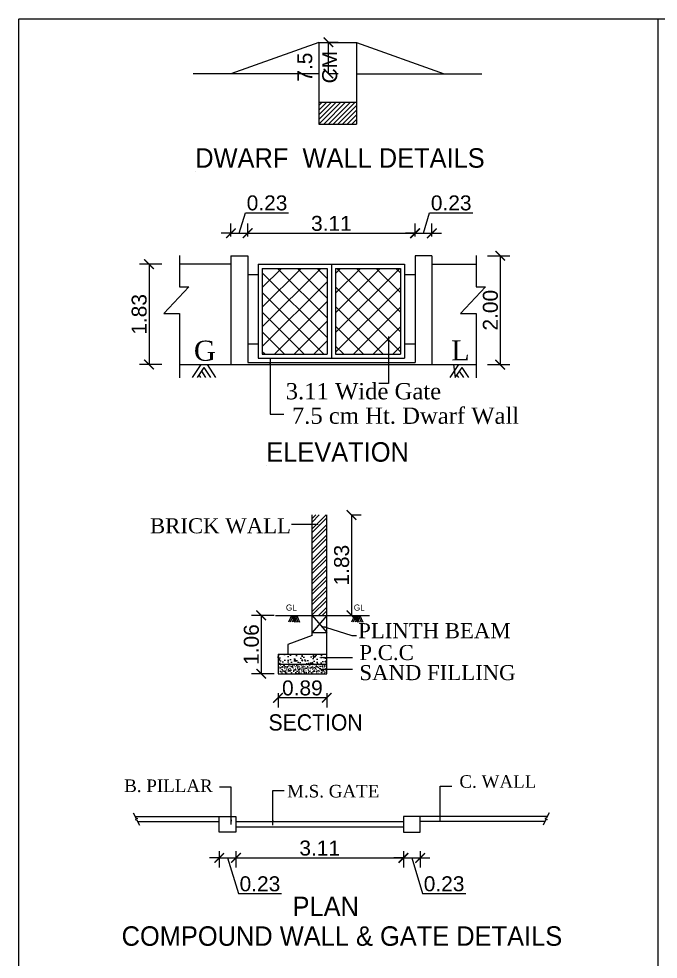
# Model space of a CAD drawing. Header units: metres. Extents: x 8742 to 14639, y -4028 to 1902.
# Drawn here: x 8803.59 to 8811.73, y 1863.96 to 1875.94 of the extents above; entities that cross this region are included whole.
import ezdxf
from ezdxf.enums import TextEntityAlignment as Align

# ---------------------------------------------------------------- set-up
doc = ezdxf.new("R2010")
doc.units = ezdxf.units.M
for name, color, linetype, lineweight in [('DIM', 8, 'Continuous', 25), ('Hatch', 8, 'Continuous', 13), ('others', 4, 'Continuous', 15), ('TEXT', 3, 'Continuous', 25)]:
    doc.layers.add(name, color=color, linetype=linetype, lineweight=lineweight)
doc.styles.add('ss', font='times.ttf')
doc.styles.get("Standard").update_dxf_attribs({"font": 'arial.ttf'})
doc.styles.add('STYLE4', font='BKANT.TTF')
doc.dimstyles.new('mohan', dxfattribs={"dimscale": 0.03, "dimtxt": 10, "dimasz": 4.5, "dimexe": 4.5, "dimexo": 9, "dimgap": 3, "dimtad": 1, "dimzin": 0, "dimdsep": 46, "dimtxsty": 'Standard', "dimblk": 'ARCHTICK', "dimcen": 0.09, "dimclrd": 8, "dimclre": 9, "dimclrt": 3, "dimadec": 0, "dimazin": 0, "dimtfac": 1, "dimtix": 1, "dimtmove": 2, "dimatfit": 0, "dimfxl": 0, "dimtolj": 1, "dimtzin": 0, "dimlwd": -1, "dimarcsym": 0})
pattern_1 = [(45, (811.5068, 695.94344), (-0.3690475, 0.3690475), []), (135, (811.5068, 695.94344), (-0.3690475, -0.3690475), [])]

# ---------------------------------------------------------------- blocks, each defined once
blk = doc.blocks.new('_ArchTick')
at = {"color": 0, "linetype": 'ByBlock', "const_width": 0.15}
blk.add_lwpolyline([(-0.5, -0.5), (0.5, 0.5)], dxfattribs=at)
blk = doc.blocks.new('*D317')
at = {"layer": 'Defpoints', "color": 0, "ltscale": 7}
for p in [(1609.146, 567.261), (1609.578, 567.261), (1609.146, 566.087)]:
    blk.add_point(p, dxfattribs=at)
at = {"layer": 'DIM', "color": 9, "linetype": 'Continuous', "lineweight": -2, "ltscale": 7}
for p, q in [((1609.578, 567.261), (1609.938, 567.261)), ((1609.578, 566.087), (1609.938, 566.087))]:
    blk.add_line(p, q, dxfattribs=at)
at = {"layer": 'DIM', "color": 8, "linetype": 'Continuous', "ltscale": 7}
blk.add_line((1609.578, 566.087), (1609.578, 567.261), dxfattribs=at)
at = {"layer": 'DIM', "color": 8, "ltscale": 7, "xscale": 0.36, "yscale": 0.36, "zscale": 0.36}
for p, rotation in [((1609.578, 567.261), 90), ((1609.578, 566.087), 270)]:
    blk.add_blockref('_ArchTick', p, dxfattribs=dict(at, rotation=rotation))
at = {"layer": 'DIM', "color": 3, "ltscale": 7, "insert": (1609.161, 566.327), "char_height": 0.56, "attachment_point": 5, "rotation": 90}
blk.add_mtext('\\A1;7.5\\PCM ', dxfattribs=at)
blk = doc.blocks.new('*D318')
at = {"layer": 'Defpoints', "color": 0, "ltscale": 7}
for p in [(1606.556, 560.11), (1605.93, 559.264), (1606.556, 559.264)]:
    blk.add_point(p, dxfattribs=at)
at = {"layer": 'DIM', "color": 8, "linetype": 'Continuous', "ltscale": 7}
for p, q in [((1606.243, 560.11), (1606.473, 560.876)), ((1606.473, 560.876), (1608.088, 560.876)), ((1605.93, 560.11), (1605.57, 560.11)), ((1605.93, 560.11), (1606.556, 560.11)), ((1605.93, 560.11), (1606.556, 560.11)), ((1606.556, 560.11), (1606.916, 560.11))]:
    blk.add_line(p, q, dxfattribs=at)
at = {"layer": 'DIM', "color": 9, "linetype": 'Continuous', "lineweight": -2, "ltscale": 7}
for p, q in [((1605.93, 559.984), (1605.93, 560.47)), ((1606.556, 559.984), (1606.556, 560.47))]:
    blk.add_line(p, q, dxfattribs=at)
at = {"layer": 'DIM', "color": 8, "ltscale": 7, "xscale": 0.36, "yscale": 0.36, "zscale": 0.36}
blk.add_blockref('_ArchTick', (1605.93, 560.11), dxfattribs=at)
at = {"layer": 'DIM', "color": 8, "ltscale": 7, "xscale": 0.36, "yscale": 0.36, "zscale": 0.36, "rotation": 180}
blk.add_blockref('_ArchTick', (1606.556, 560.11), dxfattribs=at)
at = {"layer": 'DIM', "color": 3, "ltscale": 7, "insert": (1607.28, 561.242), "char_height": 0.56, "attachment_point": 5}
blk.add_mtext('\\A1;0.23', dxfattribs=at)
blk = doc.blocks.new('*D319')
at = {"layer": 'Defpoints', "color": 0, "ltscale": 7}
for p in [(1612.819, 560.11), (1606.556, 559.264), (1612.819, 559.264)]:
    blk.add_point(p, dxfattribs=at)
at = {"layer": 'DIM', "color": 9, "linetype": 'Continuous', "lineweight": -2, "ltscale": 7}
for p, q in [((1606.556, 559.984), (1606.556, 560.47)), ((1612.819, 559.984), (1612.819, 560.47))]:
    blk.add_line(p, q, dxfattribs=at)
at = {"layer": 'DIM', "color": 8, "linetype": 'Continuous', "ltscale": 7}
blk.add_line((1606.556, 560.11), (1612.819, 560.11), dxfattribs=at)
at = {"layer": 'DIM', "color": 8, "ltscale": 7, "xscale": 0.36, "yscale": 0.36, "zscale": 0.36, "rotation": 180}
blk.add_blockref('_ArchTick', (1606.556, 560.11), dxfattribs=at)
at = {"layer": 'DIM', "color": 8, "ltscale": 7, "xscale": 0.36, "yscale": 0.36, "zscale": 0.36}
blk.add_blockref('_ArchTick', (1612.819, 560.11), dxfattribs=at)
at = {"layer": 'DIM', "color": 3, "ltscale": 7, "insert": (1609.688, 560.476), "char_height": 0.56, "attachment_point": 5}
blk.add_mtext('\\A1;3.11', dxfattribs=at)
blk = doc.blocks.new('*D320')
at = {"layer": 'Defpoints', "color": 0, "ltscale": 7}
for p in [(1613.445, 560.11), (1612.819, 559.264), (1613.445, 559.264)]:
    blk.add_point(p, dxfattribs=at)
at = {"layer": 'DIM', "color": 8, "linetype": 'Continuous', "ltscale": 7}
for p, q in [((1613.132, 560.11), (1613.362, 560.876)), ((1613.362, 560.876), (1614.977, 560.876)), ((1612.819, 560.11), (1612.459, 560.11)), ((1612.819, 560.11), (1613.445, 560.11)), ((1612.819, 560.11), (1613.445, 560.11)), ((1613.445, 560.11), (1613.805, 560.11))]:
    blk.add_line(p, q, dxfattribs=at)
at = {"layer": 'DIM', "color": 9, "linetype": 'Continuous', "lineweight": -2, "ltscale": 7}
for p, q in [((1612.819, 559.984), (1612.819, 560.47)), ((1613.445, 559.984), (1613.445, 560.47))]:
    blk.add_line(p, q, dxfattribs=at)
at = {"layer": 'DIM', "color": 8, "ltscale": 7, "xscale": 0.36, "yscale": 0.36, "zscale": 0.36}
blk.add_blockref('_ArchTick', (1612.819, 560.11), dxfattribs=at)
at = {"layer": 'DIM', "color": 8, "ltscale": 7, "xscale": 0.36, "yscale": 0.36, "zscale": 0.36, "rotation": 180}
blk.add_blockref('_ArchTick', (1613.445, 560.11), dxfattribs=at)
at = {"layer": 'DIM', "color": 3, "ltscale": 7, "insert": (1614.169, 561.242), "char_height": 0.56, "attachment_point": 5}
blk.add_mtext('\\A1;0.23', dxfattribs=at)
blk = doc.blocks.new('*D321')
at = {"layer": 'Defpoints', "color": 0, "ltscale": 7}
for p in [(1613.445, 559.264), (1613.445, 555.193), (1616.003, 555.193)]:
    blk.add_point(p, dxfattribs=at)
at = {"layer": 'DIM', "color": 9, "linetype": 'Continuous', "lineweight": -2, "ltscale": 7}
for p, q in [((1615.523, 559.264), (1616.363, 559.264)), ((1615.523, 555.193), (1616.363, 555.193))]:
    blk.add_line(p, q, dxfattribs=at)
at = {"layer": 'DIM', "color": 8, "linetype": 'Continuous', "ltscale": 7}
blk.add_line((1616.003, 559.264), (1616.003, 555.193), dxfattribs=at)
at = {"layer": 'DIM', "color": 8, "ltscale": 7, "xscale": 0.36, "yscale": 0.36, "zscale": 0.36}
for p, rotation in [((1616.003, 559.264), 90), ((1616.003, 555.193), 270)]:
    blk.add_blockref('_ArchTick', p, dxfattribs=dict(at, rotation=rotation))
at = {"layer": 'DIM', "color": 3, "ltscale": 7, "insert": (1615.637, 557.229), "char_height": 0.56, "attachment_point": 5, "rotation": 90}
blk.add_mtext('\\A1;2.00', dxfattribs=at)
blk = doc.blocks.new('*D322')
at = {"layer": 'Defpoints', "color": 0, "ltscale": 7}
for p in [(1605.93, 558.951), (1602.865, 555.193), (1605.93, 555.193)]:
    blk.add_point(p, dxfattribs=at)
at = {"layer": 'DIM', "color": 9, "linetype": 'Continuous', "lineweight": -2, "ltscale": 7}
for p, q in [((1603.345, 558.951), (1602.505, 558.951)), ((1603.345, 555.193), (1602.505, 555.193))]:
    blk.add_line(p, q, dxfattribs=at)
at = {"layer": 'DIM', "color": 8, "linetype": 'Continuous', "ltscale": 7}
blk.add_line((1602.865, 558.951), (1602.865, 555.193), dxfattribs=at)
at = {"layer": 'DIM', "color": 8, "ltscale": 7, "xscale": 0.36, "yscale": 0.36, "zscale": 0.36}
for p, rotation in [((1602.865, 558.951), 90), ((1602.865, 555.193), 270)]:
    blk.add_blockref('_ArchTick', p, dxfattribs=dict(at, rotation=rotation))
at = {"layer": 'DIM', "color": 3, "ltscale": 7, "insert": (1602.499, 557.072), "char_height": 0.56, "attachment_point": 5, "rotation": 90}
blk.add_mtext('\\A1;1.83', dxfattribs=at)
blk = doc.blocks.new('*D323')
at = {"layer": 'Defpoints', "color": 0, "ltscale": 7}
for p in [(1609.937, 549.564), (1609.937, 545.806), (1610.438, 545.806)]:
    blk.add_point(p, dxfattribs=at)
at = {"layer": 'DIM', "color": 9, "linetype": 'Continuous', "lineweight": -2, "ltscale": 7}
for p, q in [((1610.438, 549.564), (1610.798, 549.564)), ((1610.438, 545.806), (1610.798, 545.806))]:
    blk.add_line(p, q, dxfattribs=at)
at = {"layer": 'DIM', "color": 8, "linetype": 'Continuous', "ltscale": 7}
blk.add_line((1610.438, 549.564), (1610.438, 545.806), dxfattribs=at)
at = {"layer": 'DIM', "color": 8, "ltscale": 7, "xscale": 0.36, "yscale": 0.36, "zscale": 0.36}
for p, rotation in [((1610.438, 549.564), 90), ((1610.438, 545.806), 270)]:
    blk.add_blockref('_ArchTick', p, dxfattribs=dict(at, rotation=rotation))
at = {"layer": 'DIM', "color": 3, "ltscale": 7, "insert": (1610.072, 547.685), "char_height": 0.56, "attachment_point": 5, "rotation": 90}
blk.add_mtext('\\A1;1.83', dxfattribs=at)
blk = doc.blocks.new('*D324')
at = {"layer": 'Defpoints', "color": 0, "ltscale": 7}
for p in [(1607.692, 543.62), (1609.515, 543.62), (1607.692, 542.72)]:
    blk.add_point(p, dxfattribs=at)
at = {"layer": 'DIM', "color": 9, "linetype": 'Continuous', "lineweight": -2, "ltscale": 7}
for p, q in [((1607.692, 542.9), (1607.692, 542.36)), ((1609.515, 542.9), (1609.515, 542.36))]:
    blk.add_line(p, q, dxfattribs=at)
at = {"layer": 'DIM', "color": 8, "linetype": 'Continuous', "ltscale": 7}
blk.add_line((1609.515, 542.72), (1607.692, 542.72), dxfattribs=at)
at = {"layer": 'DIM', "color": 8, "ltscale": 7, "xscale": 0.36, "yscale": 0.36, "zscale": 0.36, "rotation": 180}
blk.add_blockref('_ArchTick', (1607.692, 542.72), dxfattribs=at)
at = {"layer": 'DIM', "color": 8, "ltscale": 7, "xscale": 0.36, "yscale": 0.36, "zscale": 0.36}
blk.add_blockref('_ArchTick', (1609.515, 542.72), dxfattribs=at)
at = {"layer": 'DIM', "color": 3, "ltscale": 7, "insert": (1608.603, 543.086), "char_height": 0.56, "attachment_point": 5}
blk.add_mtext('\\A1;0.89', dxfattribs=at)
blk = doc.blocks.new('*D325')
at = {"layer": 'Defpoints', "color": 0, "ltscale": 7}
for p in [(1609.515, 545.806), (1607.062, 543.62), (1609.515, 543.62)]:
    blk.add_point(p, dxfattribs=at)
at = {"layer": 'DIM', "color": 9, "linetype": 'Continuous', "lineweight": -2, "ltscale": 7}
for p, q in [((1607.542, 545.806), (1606.702, 545.806)), ((1607.542, 543.62), (1606.702, 543.62))]:
    blk.add_line(p, q, dxfattribs=at)
at = {"layer": 'DIM', "color": 8, "linetype": 'Continuous', "ltscale": 7}
blk.add_line((1607.062, 545.806), (1607.062, 543.62), dxfattribs=at)
at = {"layer": 'DIM', "color": 8, "ltscale": 7, "xscale": 0.36, "yscale": 0.36, "zscale": 0.36}
for p, rotation in [((1607.062, 545.806), 90), ((1607.062, 543.62), 270)]:
    blk.add_blockref('_ArchTick', p, dxfattribs=dict(at, rotation=rotation))
at = {"layer": 'DIM', "color": 3, "ltscale": 7, "insert": (1606.696, 544.713), "char_height": 0.56, "attachment_point": 5, "rotation": 90}
blk.add_mtext('\\A1;1.06', dxfattribs=at)
blk = doc.blocks.new('*D326')
at = {"layer": 'Defpoints', "color": 0, "ltscale": 7}
for p in [(1605.493, 537.695), (1606.119, 537.695), (1606.119, 536.727)]:
    blk.add_point(p, dxfattribs=at)
at = {"layer": 'DIM', "color": 9, "linetype": 'Continuous', "lineweight": -2, "ltscale": 7}
for p, q in [((1605.493, 536.975), (1605.493, 536.367)), ((1606.119, 536.975), (1606.119, 536.367))]:
    blk.add_line(p, q, dxfattribs=at)
at = {"layer": 'DIM', "color": 8, "linetype": 'Continuous', "ltscale": 7}
for p, q in [((1605.493, 536.727), (1605.133, 536.727)), ((1605.493, 536.727), (1606.119, 536.727)), ((1605.493, 536.727), (1606.119, 536.727)), ((1605.806, 536.727), (1606.208, 535.389)), ((1606.119, 536.727), (1606.479, 536.727)), ((1606.208, 535.389), (1607.822, 535.389))]:
    blk.add_line(p, q, dxfattribs=at)
at = {"layer": 'DIM', "color": 8, "ltscale": 7, "xscale": 0.36, "yscale": 0.36, "zscale": 0.36}
blk.add_blockref('_ArchTick', (1605.493, 536.727), dxfattribs=at)
at = {"layer": 'DIM', "color": 8, "ltscale": 7, "xscale": 0.36, "yscale": 0.36, "zscale": 0.36, "rotation": 180}
blk.add_blockref('_ArchTick', (1606.119, 536.727), dxfattribs=at)
at = {"layer": 'DIM', "color": 3, "ltscale": 7, "insert": (1607.015, 535.755), "char_height": 0.56, "attachment_point": 5}
blk.add_mtext('\\A1;0.23', dxfattribs=at)
blk = doc.blocks.new('*D327')
at = {"layer": 'Defpoints', "color": 0, "ltscale": 7}
for p in [(1606.119, 537.695), (1612.382, 537.695), (1612.382, 536.727)]:
    blk.add_point(p, dxfattribs=at)
at = {"layer": 'DIM', "color": 9, "linetype": 'Continuous', "lineweight": -2, "ltscale": 7}
for p, q in [((1606.119, 536.975), (1606.119, 536.367)), ((1612.382, 536.975), (1612.382, 536.367))]:
    blk.add_line(p, q, dxfattribs=at)
at = {"layer": 'DIM', "color": 8, "linetype": 'Continuous', "ltscale": 7}
blk.add_line((1606.119, 536.727), (1612.382, 536.727), dxfattribs=at)
at = {"layer": 'DIM', "color": 8, "ltscale": 7, "xscale": 0.36, "yscale": 0.36, "zscale": 0.36, "rotation": 180}
blk.add_blockref('_ArchTick', (1606.119, 536.727), dxfattribs=at)
at = {"layer": 'DIM', "color": 8, "ltscale": 7, "xscale": 0.36, "yscale": 0.36, "zscale": 0.36}
blk.add_blockref('_ArchTick', (1612.382, 536.727), dxfattribs=at)
at = {"layer": 'DIM', "color": 3, "ltscale": 7, "insert": (1609.251, 537.093), "char_height": 0.56, "attachment_point": 5}
blk.add_mtext('\\A1;3.11', dxfattribs=at)
blk = doc.blocks.new('*D328')
at = {"layer": 'Defpoints', "color": 0, "ltscale": 7}
for p in [(1612.382, 537.695), (1613.009, 537.695), (1613.009, 536.727)]:
    blk.add_point(p, dxfattribs=at)
at = {"layer": 'DIM', "color": 9, "linetype": 'Continuous', "lineweight": -2, "ltscale": 7}
for p, q in [((1612.382, 536.975), (1612.382, 536.367)), ((1613.009, 536.975), (1613.009, 536.367))]:
    blk.add_line(p, q, dxfattribs=at)
at = {"layer": 'DIM', "color": 8, "linetype": 'Continuous', "ltscale": 7}
for p, q in [((1612.382, 536.727), (1612.022, 536.727)), ((1612.382, 536.727), (1613.009, 536.727)), ((1612.382, 536.727), (1613.009, 536.727)), ((1612.695, 536.727), (1613.097, 535.389)), ((1613.009, 536.727), (1613.369, 536.727)), ((1613.097, 535.389), (1614.712, 535.389))]:
    blk.add_line(p, q, dxfattribs=at)
at = {"layer": 'DIM', "color": 8, "ltscale": 7, "xscale": 0.36, "yscale": 0.36, "zscale": 0.36}
blk.add_blockref('_ArchTick', (1612.382, 536.727), dxfattribs=at)
at = {"layer": 'DIM', "color": 8, "ltscale": 7, "xscale": 0.36, "yscale": 0.36, "zscale": 0.36, "rotation": 180}
blk.add_blockref('_ArchTick', (1613.009, 536.727), dxfattribs=at)
at = {"layer": 'DIM', "color": 3, "ltscale": 7, "insert": (1613.904, 535.755), "char_height": 0.56, "attachment_point": 5}
blk.add_mtext('\\A1;0.23', dxfattribs=at)
blk = doc.blocks.new('dxvdv')
at = {"layer": 'Hatch'}
h = blk.add_hatch(dxfattribs=at)
h.set_pattern_fill('ANSI31', color=8, scale=0.039143, style=0)
h.set_pattern_definition([(45, (1572.45831, 485.71281), (-0.08787944, 0.08787944), [])])
h.paths.add_polyline_path([(1610.623, 564.196), (1610.623, 565.018), (1609.214, 565.018), (1609.214, 564.196)])
h = blk.add_hatch(dxfattribs=at)
h.set_pattern_fill('ANSI37', color=8, scale=4.175296, style=0)
h.set_pattern_definition(pattern_1)
h.paths.add_polyline_path([(1607.104, 558.795), (1607.104, 555.585), (1609.531, 555.585), (1609.531, 558.795)])
h = blk.add_hatch(dxfattribs=at)
h.set_pattern_fill('ANSI37', color=8, scale=4.175296, style=0)
h.set_pattern_definition(pattern_1)
h.paths.add_polyline_path([(1612.271, 555.585), (1612.271, 558.795), (1609.844, 558.795), (1609.844, 555.585)])
h = blk.add_hatch(dxfattribs=at)
h.set_pattern_fill('ANSI32', color=8, scale=0.728924, style=0)
h.set_pattern_definition([(45, (1666.87654, 538.79032), (-0.1932853, 0.1932853), []), (45, (1667.0054, 538.79032), (-0.1932853, 0.1932853), [])])
h.paths.add_polyline_path([(1609.515, 549.564), (1608.968, 549.564), (1608.968, 545.806), (1609.515, 545.806)])
h = blk.add_hatch(dxfattribs=at)
h.set_pattern_fill('AR-CONC', color=8, scale=0.060744, style=0)
h.set_pattern_definition([(50, (1561.47225, 543.94574), (0.4356904, -0.038118), [0.0455578, -0.5011356]), (355, (1561.47225, 543.94574), (-0.0842827, 0.4569094), [0.0364462, -0.4009085]), (100.4514, (1561.50856, 543.94256), (0.351408, 0.418791), [0.038718, -0.4258997]), (46.1842, (1561.47225, 544.06723), (0.648282, -0.1005424), [0.068337, -0.751703]), (96.6356, (1561.5263, 544.05885), (0.567749, 0.591715), [0.058077, -0.638849]), (351.1842, (1561.47225, 544.0672), (0.567748, 0.591716), [0.054669, -0.601363]), (21, (1561.533, 544.03686), (0.3625835, -0.2445656), [0.0455578, -0.5011356]), (326, (1561.533, 544.03686), (0.1477987, 0.440483), [0.0364462, -0.4009085]), (71.4514, (1561.5632, 544.01648), (0.5103824, 0.195917), [0.038718, -0.4258997]), (37.5, (1561.47225, 543.94574), (0.00738635, 0.20221206), [0, -0.396049, 0, -0.4069828, 0, -0.402427]), (7.5, (1561.47225, 543.94574), (0.1597982, 0.2395803), [0, -0.232041, 0, -0.3869374, 0, -0.1533779]), (327.5, (1561.3368, 543.94574), (0.3242635, -0.01370066), [0, -0.1518593, 0, -0.4738009, 0, -0.6286973]), (317.5, (1561.27605, 543.94574), (0.3542489, 0.0608075), [0, -0.197417, 0, -0.3146524, 0, -0.4464662])])
h.paths.add_polyline_path([(1607.692, 544.349), (1607.692, 543.984), (1609.515, 543.984), (1609.515, 544.349)])
h = blk.add_hatch(dxfattribs=at)
h.set_pattern_fill('AR-SAND', color=8, scale=0.060744, style=0)
h.set_pattern_definition([(37.5, (1561.47225, 543.94574), (-0.00382645, 0.11704241), [0, -0.09233043, 0, -0.1032643, 0, -0.09870852]), (7.5, (1561.47225, 543.94574), (0.1075028, 0.1714276), [0, -0.04980984, 0, -0.08321888, 0, -0.03189045]), (327.5, (1561.39754, 543.94574), (0.18916451, 0.00034375), [0, -0.03037185, 0, -0.10933867, 0, -0.1427477]), (317.5, (1561.39754, 543.94574), (0.18260327, 0.05331327), [0, -0.01518593, 0, -0.07167757, 0, -0.082004])])
h.paths.add_polyline_path([(1607.692, 543.984), (1607.692, 543.62), (1609.515, 543.62), (1609.515, 543.984)])
at = {"layer": 'others'}
for p, q in [((1609.214, 567.249), (1605.926, 566.075)), ((1609.214, 567.249), (1609.214, 564.196)), ((1609.214, 567.249), (1610.623, 567.249)), ((1610.623, 567.249), (1610.623, 564.196)), ((1610.623, 567.249), (1613.911, 566.075)), ((1609.214, 566.075), (1604.517, 566.075)), ((1610.623, 566.075), (1615.321, 566.075)), ((1609.214, 565.018), (1610.623, 565.018)), ((1609.214, 564.196), (1610.623, 564.196)), ((1605.93, 559.264), (1606.556, 559.264)), ((1605.93, 559.264), (1605.93, 555.193)), ((1606.556, 559.264), (1606.556, 555.272)), ((1612.819, 559.264), (1612.819, 555.272)), ((1613.445, 559.264), (1612.819, 559.264)), ((1613.445, 559.264), (1613.445, 555.193)), ((1605.93, 558.951), (1604.001, 558.951)), ((1606.948, 558.951), (1612.428, 558.951)), ((1606.948, 558.951), (1606.948, 555.428)), ((1607.104, 558.795), (1609.531, 558.795)), ((1607.104, 558.795), (1607.104, 555.585)), ((1609.531, 558.795), (1609.531, 555.585)), ((1609.688, 558.951), (1609.688, 555.428)), ((1609.844, 558.795), (1612.271, 558.795)), ((1609.844, 558.795), (1609.844, 555.585)), ((1612.271, 558.795), (1612.271, 555.585)), ((1612.428, 558.951), (1612.428, 555.428)), ((1613.445, 558.951), (1615.107, 558.951)), ((1606.556, 558.56), (1606.948, 558.56)), ((1612.428, 558.56), (1612.819, 558.56)), ((1606.556, 555.976), (1606.948, 555.976)), ((1612.428, 555.976), (1612.819, 555.976)), ((1607.104, 555.585), (1609.531, 555.585)), ((1609.844, 555.585), (1612.271, 555.585)), ((1604.001, 555.193), (1615.107, 555.193)), ((1604.8, 555.193), (1604.475, 554.709)), ((1605.036, 555.193), (1605.353, 554.709)), ((1606.556, 555.272), (1612.819, 555.272)), ((1606.948, 555.428), (1612.428, 555.428)), ((1614.446, 555.193), (1614.12, 554.709)), ((1614.257, 555.193), (1614.32, 554.709)), ((1604.918, 555.088), (1604.663, 554.709)), ((1604.728, 554.806), (1604.792, 554.709)), ((1604.823, 554.947), (1604.979, 554.709)), ((1604.918, 555.088), (1605.166, 554.709)), ((1614.563, 555.088), (1614.309, 554.709)), ((1614.374, 554.806), (1614.437, 554.709)), ((1614.469, 554.947), (1614.624, 554.709)), ((1614.563, 555.088), (1614.811, 554.709)), ((1608.968, 545.054), (1608.968, 549.564)), ((1609.515, 545.806), (1609.515, 549.564)), ((1607.594, 545.806), (1608.968, 545.806)), ((1609.515, 545.806), (1608.968, 545.169)), ((1608.968, 545.806), (1609.515, 545.169)), ((1608.968, 545.806), (1609.515, 545.806)), ((1609.515, 543.62), (1609.515, 545.806)), ((1609.515, 545.806), (1611.109, 545.806)), ((1608.968, 545.054), (1608.057, 544.713)), ((1608.968, 545.169), (1609.515, 545.169)), ((1608.057, 544.713), (1608.057, 544.349)), ((1607.692, 544.349), (1609.515, 544.349)), ((1607.692, 544.349), (1607.692, 543.62)), ((1607.692, 543.984), (1609.515, 543.984)), ((1607.692, 543.62), (1609.515, 543.62)), ((1602.274, 538.412), (1602.37, 538.223)), ((1602.335, 538.282), (1606.119, 538.282)), ((1602.37, 538.223), (1602.439, 538.199)), ((1605.493, 537.695), (1605.493, 538.282)), ((1606.119, 538.282), (1606.119, 537.695)), ((1612.382, 538.282), (1612.382, 537.695)), ((1617.77, 538.282), (1612.382, 538.282)), ((1613.009, 537.695), (1613.009, 538.282)), ((1617.74, 538.225), (1617.671, 538.201)), ((1617.837, 538.414), (1617.74, 538.225)), ((1602.439, 538.199), (1602.348, 538.159)), ((1602.348, 538.159), (1602.413, 538.139)), ((1602.413, 538.139), (1602.506, 537.955)), ((1602.435, 538.086), (1605.493, 538.086)), ((1606.119, 538.086), (1612.382, 538.086)), ((1606.119, 537.89), (1612.382, 537.89)), ((1617.671, 538.086), (1613.009, 538.086)), ((1617.698, 538.142), (1617.605, 537.958)), ((1617.671, 538.201), (1617.763, 538.161)), ((1617.763, 538.161), (1617.698, 538.142)), ((1606.119, 537.695), (1605.493, 537.695)), ((1612.382, 537.695), (1613.009, 537.695))]:
    blk.add_line(p, q, dxfattribs=at)
at = {"layer": 'others', "color": 4}
for p, q in [((1608.195, 545.806), (1608.086, 545.551)), ((1608.256, 545.806), (1608.147, 545.551)), ((1608.195, 545.806), (1608.304, 545.551)), ((1608.329, 545.806), (1608.219, 545.551)), ((1608.256, 545.806), (1608.365, 545.551)), ((1608.389, 545.806), (1608.28, 545.551)), ((1608.329, 545.806), (1608.438, 545.551)), ((1608.389, 545.806), (1608.498, 545.551)), ((1610.555, 545.806), (1610.446, 545.551)), ((1610.616, 545.806), (1610.507, 545.551)), ((1610.555, 545.806), (1610.665, 545.551)), ((1610.689, 545.806), (1610.58, 545.551)), ((1610.616, 545.806), (1610.725, 545.551)), ((1610.749, 545.806), (1610.64, 545.551)), ((1610.689, 545.806), (1610.798, 545.551)), ((1610.749, 545.806), (1610.858, 545.551))]:
    blk.add_line(p, q, dxfattribs=at)
at = {"layer": 'others', "ltscale": 7}
for points in [[(1604.001, 559.276), (1604.001, 558.104), (1604.352, 558.104), (1603.414, 557.108), (1604.001, 557.108), (1604.001, 554.694)], [(1615.107, 559.276), (1615.107, 558.104), (1615.458, 558.104), (1614.52, 557.108), (1615.107, 557.108), (1615.107, 554.694)]]:
    blk.add_lwpolyline(points, dxfattribs=at)
at = {"layer": 'TEXT'}
for p, q in [((1609.081, 549.208), (1608.196, 549.208)), ((1609.463, 545.36), (1610.449, 545.055)), ((1610.449, 545.055), (1610.631, 545.055)), ((1609.4, 544.227), (1610.479, 544.227)), ((1609.4, 543.786), (1610.479, 543.786))]:
    blk.add_line(p, q, dxfattribs=at)
for points in [[(1609.081, 549.238), (1609.081, 549.177), (1609.263, 549.208)], [(1609.454, 545.331), (1609.472, 545.389), (1609.289, 545.414)], [(1609.4, 544.197), (1609.4, 544.257), (1609.218, 544.227)], [(1609.4, 543.756), (1609.4, 543.817), (1609.218, 543.786)]]:
    blk.add_solid(points, dxfattribs=at)
at = {"layer": 'TEXT', "width": 0.933333}
blk.add_text('%%U%%UDWARF  WALL DETAILS', height=0.72926, dxfattribs=at).set_placement((1610.008, 562.562), align=Align.CENTER)
at = {"layer": 'TEXT'}
for s, height, style, p in [('G', 0.752, 'ss', (1604.543, 555.336)), ('L', 0.752, 'ss', (1614.168, 555.349)), ('3.11 Wide Gate', 0.61064, 'ss', (1607.979, 553.892)), ('7.5 cm Ht. Dwarf Wall', 0.61064, 'ss', (1608.21, 552.976)), ('BRICK WALL', 0.5637, 'ss', (1602.902, 548.878)), ('GL', 0.2296, 'STYLE4', (1607.986, 545.983)), ('GL', 0.2296, 'STYLE4', (1610.526, 545.983)), ('PLINTH BEAM', 0.56366, 'ss', (1610.691, 544.951)), ('P.C.C', 0.5637, 'ss', (1610.736, 544.133)), ('SAND FILLING', 0.56366, 'ss', (1610.736, 543.381)), ('B. PILLAR', 0.4697, 'ss', (1601.937, 539.194)), ('C. WALL', 0.4697, 'ss', (1614.477, 539.352)), ('M.S. GATE', 0.4697, 'ss', (1608.031, 538.991))]:
    blk.add_text(s, height=height, dxfattribs=dict(at, style=style)).set_placement(p)
at = {"layer": 'TEXT', "width": 0.933333}
for s, height, p in [('%%U%%UELEVATION', 0.72926, (1607.251, 551.558)), ('SECTION', 0.6077, (1607.335, 541.495)), ('PLAN', 0.7293, (1608.235, 534.548)), ('COMPOUND WALL & GATE DETAILS', 0.72926, (1601.84, 533.438))]:
    blk.add_text(s, height=height, dxfattribs=at).set_placement(p)
at = {"layer": 'DIM', "ltscale": 7}
dim = blk.add_linear_dim(base=(1609.578, 567.261), p1=(1609.146, 566.087), p2=(1609.146, 567.261), angle=90, text='7.5\\PCM ', dimstyle='mohan', override={"dimscale": 0.08, "dimtxt": 7, "dimgap": 1, "dimtad": 1, "dimdec": 2, "dimzin": 3, "dimlunit": 2, "dimtdec": 2, "dimtix": 0, "dimtofl": 1, "dimtmove": 1}, dxfattribs=at)
dim.commit()
dim.dimension.update_dxf_attribs({"geometry": '*D317', "text_midpoint": (1609.997, 566.327), "dimtype": 160})
for base, p1, p2, text, picture, middle in [((1606.556, 560.11), (1605.93, 559.264), (1606.556, 559.264), '0.23', '*D318', (1606.553, 561.242)), ((1613.445, 560.11), (1612.819, 559.264), (1613.445, 559.264), '0.23', '*D320', (1613.442, 561.242)), ((1612.819, 560.11), (1606.556, 559.264), (1612.819, 559.264), '3.11', '*D319', (1609.688, 560.476)), ((1607.692, 542.72), (1609.515, 543.62), (1607.692, 543.62), '0.89', '*D324', (1608.603, 543.086)), ((1606.119, 536.727), (1605.493, 537.695), (1606.119, 537.695), '0.23', '*D326', (1606.288, 535.755)), ((1612.382, 536.727), (1606.119, 537.695), (1612.382, 537.695), '3.11', '*D327', (1609.251, 537.093)), ((1613.009, 536.727), (1612.382, 537.695), (1613.009, 537.695), '0.23', '*D328', (1613.177, 535.755))]:
    dim = blk.add_linear_dim(base=base, p1=p1, p2=p2, text=text, dimstyle='mohan', override={"dimscale": 0.08, "dimtxt": 7, "dimgap": 1, "dimtad": 1, "dimdec": 2, "dimzin": 3, "dimlunit": 2, "dimtdec": 2, "dimtix": 0, "dimtofl": 1, "dimtmove": 1}, dxfattribs=at)
    dim.commit()
    dim.dimension.update_dxf_attribs({"geometry": picture, "text_midpoint": middle})
for base, p1, p2, text, picture, middle in [((1616.003, 555.193), (1613.445, 559.264), (1613.445, 555.193), '2.00', '*D321', (1615.637, 557.229)), ((1602.865, 555.193), (1605.93, 558.951), (1605.93, 555.193), '1.83', '*D322', (1602.499, 557.072)), ((1610.438, 545.806), (1609.937, 549.564), (1609.937, 545.806), '1.83', '*D323', (1610.072, 547.685)), ((1607.062, 543.62), (1609.515, 545.806), (1609.515, 543.62), '1.06', '*D325', (1606.696, 544.713))]:
    dim = blk.add_linear_dim(base=base, p1=p1, p2=p2, angle=90, text=text, dimstyle='mohan', override={"dimscale": 0.08, "dimtxt": 7, "dimgap": 1, "dimtad": 1, "dimdec": 2, "dimzin": 3, "dimlunit": 2, "dimtdec": 2, "dimtix": 0, "dimtofl": 1, "dimtmove": 1}, dxfattribs=at)
    dim.commit()
    dim.dimension.update_dxf_attribs({"geometry": picture, "text_midpoint": middle})
at = {"layer": 'TEXT'}
for points in [[(1611.821, 556.246), (1611.821, 554.491), (1611.465, 554.491)], [(1607.392, 555.399), (1607.392, 553.334), (1607.907, 553.334)], [(1605.943, 537.976), (1605.943, 539.375), (1605.508, 539.375)], [(1613.758, 538.113), (1613.758, 539.415), (1614.189, 539.415)], [(1607.495, 537.948), (1607.495, 539.25), (1607.926, 539.25)]]:
    blk.add_leader(points, dimstyle='mohan', override={"dimscale": 0.04, "dimtxt": 7, "dimgap": 1, "dimtad": 1, "dimdec": 2, "dimzin": 3, "dimlunit": 2, "dimtdec": 2, "dimtix": 0, "dimtofl": 1, "dimtmove": 1}, dxfattribs=at)

msp = doc.modelspace()

# ---------------------------------------------------------------- linework, layer by layer
at = {"color": 8}
for p, q in [((8803.596, 1829.925), (8803.594, 1875.941)), ((8803.597, 1875.941), (8819.868, 1875.941)), ((8811.732, 1854.807), (8811.732, 1875.941))]:
    msp.add_line(p, q, dxfattribs=at)

# ---------------------------------------------------------------- block references
at = {"color": 10, "xscale": 0.3402570040678379, "yscale": 0.3402570040678379, "zscale": 0.3402570040678379}
msp.add_blockref('dxvdv', (8259.865, 1682.629), dxfattribs=at)

doc.saveas('drawing.dxf')
